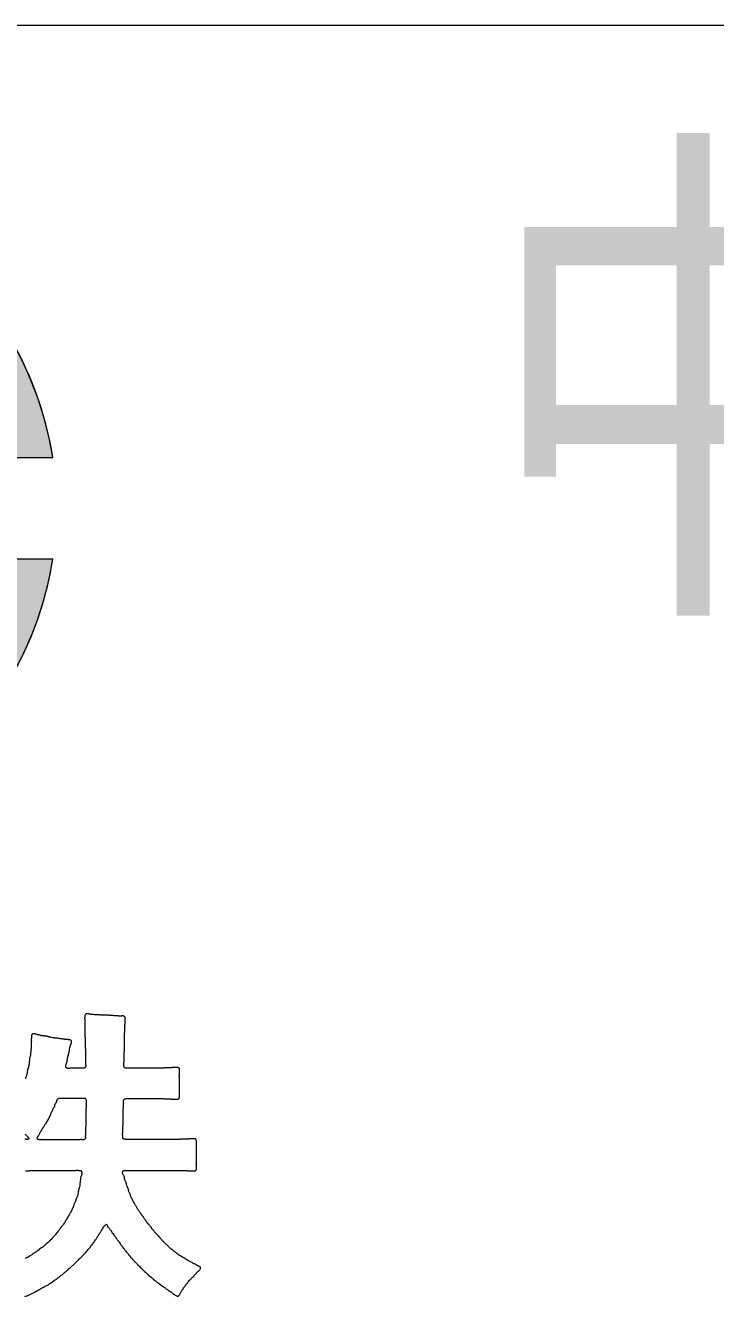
# Model space of a CAD drawing. Extents: x -2876908 to 633791, y -1383861 to 872234.
# Drawn here: x -1138665 to -1134185, y -414351 to -406096 of the extents above; entities that cross this region are included whole.
import ezdxf
from ezdxf.enums import TextEntityAlignment as Align

# ---------------------------------------------------------------- set-up
doc = ezdxf.new("R2010")
doc.units = 0
doc.header["$LTSCALE"] = 5
doc.header["$MEASUREMENT"] = 0
doc.layers.get('0').update_dxf_attribs({"linetype": 'CONTINUOUS', "lineweight": 25})
doc.layers.add('11', color=3, linetype='CONTINUOUS')
doc.layers.add('XI', color=7, linetype='CONTINUOUS')
doc.layers.add('HFZT', color=5, linetype='CONTINUOUS', lineweight=15)
doc.styles.add('TSSD_NORM', font='tssdeng.shx', dxfattribs={"width": 0.7, "bigfont": 'hztxt.shx'})
doc.styles.add('图框-黑体', font='simhei.ttf', dxfattribs={"width": 0.9})

# ---------------------------------------------------------------- blocks, each defined once
blk = doc.blocks.new('z')
for points in [[(300147.6, 23481.2), (300150.3, 23482.4), (300153, 23483.2), (300154.4, 23483.7), (300157, 23484.8), (300160.7, 23487.2), (300162.6, 23488.2), (300166.6, 23489.9), (300170.7, 23491.2), (300172.7, 23492.1), (300176.5, 23494.1), (300178.2, 23495.5), (300179.2, 23496.1), (300181.2, 23496.8), (300181.7, 23497), (300182, 23497.1), (300182.6, 23497.3), (300183.9, 23497.9), (300184.5, 23498.2), (300185.8, 23498.9), (300187, 23499.6), (300187.6, 23500), (300188.7, 23501), (300189.1, 23500.9), (300189.5, 23501.1), (300189.7, 23501.4), (300192.6, 23503.1), (300194.1, 23503.9), (300197, 23505.6), (300198.6, 23507.1), (300199.5, 23507.7), (300201.5, 23508.6), (300202.7, 23509), (300203.3, 23509.2), (300204.4, 23509.8), (300206.4, 23510.5), (300207.5, 23511), (300209.2, 23512.3), (300210.8, 23513.8), (300211.7, 23514.4), (300213.7, 23515.5), (300216.9, 23516.7), (300218.5, 23517.3), (300221.5, 23518.9), (300223.6, 23520.4), (300224.6, 23521.2), (300226.5, 23523), (300227.8, 23523.5), (300228.5, 23523.9), (300229.7, 23524.8), (300234.3, 23528.2), (300236.6, 23529.9), (300241.2, 23533.3), (300244.4, 23535.5), (300246, 23536.6), (300249.2, 23538.7), (300250.5, 23539.4), (300251.1, 23539.9), (300252.1, 23541), (300252.5, 23540.9), (300252.8, 23541.1), (300253, 23541.4), (300255.4, 23542.7), (300256.5, 23543.5), (300258.5, 23545.3), (300261.9, 23548.3), (300263.7, 23549.7), (300267.4, 23552.3), (300269.2, 23554.1), (300270, 23554.9), (300271.8, 23556.6), (300271.9, 23557), (300272, 23557.2), (300272.2, 23557.6), (300272.8, 23557.5), (300273.2, 23557.6), (300273.5, 23558.1), (300277, 23560.7), (300278.7, 23562.1), (300281.8, 23565.1), (300283.3, 23567.1), (300284.2, 23568), (300286.2, 23569.5), (300287.8, 23570.4), (300288.6, 23571), (300290.2, 23572.2), (300292.1, 23574.1), (300293, 23575.1), (300295, 23577), (300296.9, 23578.5), (300297.8, 23579.3), (300299.8, 23580.8), (300301.2, 23582.3), (300302, 23583), (300303.4, 23584.5), (300303.6, 23584.8), (300303.6, 23584.9), (300303.8, 23585.1), (300305, 23586.4), (300305.6, 23587), (300306.8, 23588.2), (300307.7, 23588.8), (300308.1, 23589.1), (300309, 23589.8), (300310.6, 23591.4), (300311.4, 23592.2), (300313, 23593.8), (300313.2, 23594), (300313.2, 23594.2), (300313.4, 23594.4), (300316, 23597), (300317.3, 23598.4), (300319.9, 23601), (300320.2, 23601.1), (300320.3, 23601.2), (300320.6, 23601.3), (300321.8, 23602.5), (300322.4, 23603.1), (300323.6, 23604.3), (300323.7, 23604.6), (300323.8, 23604.7), (300323.9, 23605), (300325.7, 23606.8), (300326.6, 23607.7), (300328.4, 23609.5), (300328.5, 23609.7), (300328.6, 23609.8), (300328.7, 23610.1), (300333, 23614.3), (300335.1, 23616.4), (300339.3, 23620.7), (300342.4, 23624.3), (300344, 23626.1), (300347.1, 23629.8), (300348, 23631.3), (300348.6, 23632), (300349.9, 23633.1), (300351.3, 23634.1), (300351.9, 23634.8), (300352.9, 23636.2), (300352.9, 23636.6), (300353, 23636.8), (300353.4, 23637), (300354, 23638.3), (300354.3, 23638.9), (300355, 23640.2), (300355.6, 23640.9), (300355.8, 23641.3), (300356.3, 23642.1), (300357.8, 23643.6), (300358.6, 23644.4), (300360.1, 23645.9), (300362, 23649), (300363.2, 23650.5), (300365.7, 23653.2), (300367.3, 23656), (300368.3, 23657.4), (300370.3, 23660), (300371.2, 23660.9), (300371.6, 23661.3), (300372.3, 23662.3), (300373.4, 23664.6), (300374, 23665.7), (300375.1, 23668), (300376.5, 23670.6), (300377.4, 23671.9), (300379.3, 23674.1), (300379.4, 23674.6), (300379.6, 23674.8), (300379.9, 23675.1), (300380.6, 23676.4), (300380.9, 23677), (300381.5, 23678.3), (300381.9, 23678.9), (300382.1, 23679.1), (300382.7, 23679.6), (300382.6, 23680), (300382.8, 23680.3), (300383.1, 23680.5), (300384.7, 23682.8), (300385.5, 23684), (300387, 23686.3), (300387.6, 23687.6), (300387.9, 23688.2), (300388.6, 23689.5), (300389.1, 23691.2), (300389.6, 23692), (300390.8, 23693.3), (300391, 23693.6), (300391.3, 23693.7), (300391.6, 23693.6), (300392.4, 23695.2), (300393, 23695.9), (300394.2, 23697.2), (300394.1, 23697.8), (300394.2, 23698.3), (300394.7, 23698.8), (300395, 23699.4), (300395.1, 23699.7), (300395.1, 23700.4), (300395.4, 23700.4), (300395.5, 23700.4), (300395.8, 23700.4), (300395.6, 23700.9), (300395.7, 23701.4), (300396.1, 23701.8), (300397.1, 23703.4), (300397.7, 23704.2), (300399.1, 23705.5), (300399.3, 23705.4), (300399.5, 23705.5), (300399.6, 23705.6), (300400.8, 23706.8), (300401.4, 23707.4), (300402.5, 23708.5), (300402.7, 23708.7), (300402.9, 23708.7), (300403.1, 23708.7), (300403, 23708.9), (300403.1, 23709.2), (300403.3, 23709.3), (300404.4, 23709.1), (300404.9, 23708.9), (300405.9, 23708.4), (300406.2, 23707.8), (300406.4, 23707.5), (300407, 23707.1), (300407.7, 23704.3), (300408.3, 23702.9), (300409.7, 23700.4), (300411.8, 23698.2), (300412.8, 23697.1), (300414.7, 23694.8), (300415.7, 23692.8), (300416.4, 23691.9), (300418, 23690.4), (300419.3, 23688.5), (300420, 23687.5), (300421.4, 23685.6), (300421.8, 23684), (300422.1, 23683.2), (300423.1, 23681.8), (300424.3, 23680.6), (300424.9, 23680.1), (300426, 23678.9), (300427.4, 23676.3), (300428.2, 23675), (300430, 23672.7), (300432, 23670.6), (300432.9, 23669.5), (300434.5, 23667.1), (300434.7, 23666.5), (300434.9, 23666.2), (300435.3, 23665.8), (300435.9, 23664.5), (300436.3, 23663.9), (300436.9, 23662.6), (300438.6, 23660.6), (300439.5, 23659.6), (300441.2, 23657.6), (300441.5, 23656.8), (300441.7, 23656.4), (300442.4, 23655.9), (300444.2, 23653.6), (300445, 23652.5), (300446.7, 23650.1), (300446.7, 23649.8), (300447, 23649.5), (300447.3, 23649.5), (300447.2, 23649), (300447.3, 23648.6), (300447.6, 23648.3), (300448.4, 23647), (300448.8, 23646.3), (300449.7, 23645), (300451, 23643.7), (300451.6, 23643.1), (300452.9, 23641.8), (300453.3, 23641.4), (300453.4, 23641.1), (300453.6, 23640.5), (300453.4, 23640.4), (300453.4, 23640.3), (300453.4, 23640.2), (300453.7, 23640.3), (300454, 23640.2), (300454.2, 23639.9), (300454.8, 23638.6), (300455.2, 23637.9), (300455.8, 23636.7), (300456.2, 23636.4), (300456.3, 23636.2), (300456.4, 23635.7), (300457.7, 23634.4), (300458.4, 23633.8), (300459.6, 23632.5), (300460.1, 23631.5), (300460.5, 23631), (300461.4, 23630.3), (300461.3, 23629.8), (300461.5, 23629.5), (300461.9, 23629.3), (300464.1, 23626.1), (300465.4, 23624.5), (300468.1, 23621.6), (300468, 23621.2), (300468.2, 23620.9), (300468.6, 23620.7), (300470.6, 23618.1), (300471.7, 23616.9), (300473.9, 23614.6), (300473.8, 23614.2), (300474, 23613.8), (300474.4, 23613.6), (300475.2, 23612.2), (300475.7, 23611.6), (300476.9, 23610.4), (300477.1, 23610.4), (300477.2, 23610.4), (300477.4, 23610.4), (300477.4, 23610), (300477.4, 23609.8), (300477.7, 23609.5), (300478.5, 23609.4), (300479, 23608.9), (300479.2, 23608.2), (300479.2, 23607.6), (300479.5, 23607.3), (300480, 23607.1), (300480, 23607.2), (300480.1, 23607.2), (300480.3, 23607.2), (300480.6, 23606.2), (300480.9, 23605.7), (300481.7, 23605), (300484.3, 23602), (300485.6, 23600.6), (300488.1, 23597.6), (300490.4, 23595.3), (300491.6, 23594.2), (300493.9, 23591.9), (300494, 23591.6), (300494.1, 23591.5), (300494.2, 23591.2), (300495.7, 23589.7), (300496.4, 23589), (300497.9, 23587.5), (300499.5, 23586.4), (300500.2, 23585.6), (300501.4, 23584), (300501.8, 23583.3), (300502, 23582.9), (300502.5, 23582.3), (300504.1, 23580.7), (300504.9, 23579.9), (300506.5, 23578.3), (300507.3, 23577.7), (300507.7, 23577.5), (300508.4, 23577), (300511.1, 23574.3), (300512.4, 23573), (300515, 23570.4), (300515.1, 23570.2), (300515.2, 23570), (300515.3, 23569.8), (300517.4, 23567.7), (300518.5, 23566.6), (300520.6, 23564.5), (300523.4, 23562.1), (300524.8, 23560.8), (300527.7, 23558.4), (300529.7, 23556.4), (300530.7, 23555.3), (300532.8, 23553.3), (300534, 23552.6), (300534.5, 23552.2), (300535.5, 23551.2), (300535.8, 23551.2), (300536, 23551.2), (300536.3, 23551.2), (300536.7, 23550.2), (300537, 23549.8), (300537.7, 23549), (300538.9, 23547.8), (300539.6, 23547.1), (300540.8, 23545.9), (300543.3, 23544), (300544.6, 23543.1), (300547.2, 23541.1), (300548.9, 23539.4), (300549.8, 23538.5), (300551.5, 23536.8), (300551.7, 23536.6), (300551.7, 23536.4), (300551.7, 23536.2), (300553, 23535.6), (300553.6, 23535.1), (300554.5, 23533.9), (300555, 23534), (300555.3, 23533.8), (300555.5, 23533.4), (300558.9, 23531.2), (300560.6, 23529.9), (300563.7, 23527.2), (300565.7, 23525.4), (300566.9, 23524.7), (300569.3, 23523.4), (300574.2, 23520.1), (300576.5, 23518.3), (300581.1, 23514.6), (300582.8, 23513.3), (300583.6, 23512.6), (300585.3, 23511.4), (300586.8, 23510.6), (300587.6, 23510.2), (300589.1, 23509.4), (300589.4, 23509.1), (300589.6, 23508.9), (300590.1, 23508.8), (300591.3, 23507.5), (300592, 23506.9), (300593.3, 23505.6), (300594.7, 23504.6), (300595.5, 23504.2), (300597.1, 23503.4), (300597.1, 23503.2), (300597.1, 23503.1), (300597.1, 23502.9), (300597.8, 23503), (300598.2, 23502.8), (300598.7, 23502.4), (300601.1, 23500.2), (300602.4, 23499.2), (300605.1, 23497.4), (300607.4, 23496.6), (300608.5, 23496), (300610.4, 23494.6), (300611.8, 23492.8), (300612.6, 23492), (300614.2, 23490.4), (300615.7, 23489.6), (300616.4, 23489.2), (300617.9, 23488.5), (300617.8, 23488.2), (300617.9, 23488), (300618.1, 23487.8), (300618.2, 23488.1), (300618.6, 23488.2), (300618.9, 23488), (300621.6, 23485.9), (300623.1, 23485), (300626.1, 23483.4), (300626.8, 23483.1), (300627.2, 23483), (300628, 23482.7), (300629.2, 23482.7), (300629.8, 23482.7), (300631, 23482.7), (300632, 23483.1), (300632.5, 23483.4), (300633.3, 23484.2), (300633.9, 23485.3), (300634.3, 23485.8), (300635, 23486.9), (300635.8, 23488.4), (300636.2, 23489.2), (300637, 23490.7), (300638.7, 23492.9), (300639.4, 23494), (300640.6, 23496.5), (300640.9, 23497.8), (300641.2, 23498.4), (300641.9, 23499.5), (300642.9, 23501.2), (300643.4, 23502), (300644.6, 23503.5), (300645.1, 23504.5), (300645.5, 23505), (300646.4, 23505.8), (300646.3, 23506.2), (300646.5, 23506.5), (300646.9, 23506.7), (300647.7, 23508.2), (300648.1, 23508.9), (300649.1, 23510.2), (300651.4, 23512.8), (300652.5, 23514.2), (300654.4, 23517), (300656.3, 23519.7), (300657.4, 23521), (300659.8, 23523.4), (300659.8, 23523.8), (300659.9, 23524.1), (300660.3, 23524.3), (300661.7, 23526.7), (300662.5, 23527.9), (300664.2, 23530.1), (300666.7, 23532.6), (300668, 23533.9), (300670.6, 23536.5), (300672.2, 23538.6), (300673.2, 23539.6), (300675.4, 23541.3), (300677.4, 23542.6), (300678.4, 23543.4), (300680, 23545.3), (300681, 23546.8), (300681.6, 23547.5), (300682.7, 23549), (300684.1, 23550.4), (300684.8, 23551.1), (300686.2, 23552.5), (300687.8, 23554.7), (300688.7, 23555.8), (300690.7, 23557.6), (300690.9, 23557.6), (300691.1, 23557.6), (300691.2, 23557.8), (300693.4, 23559.9), (300694.5, 23561), (300696.6, 23563.2), (300698, 23564.2), (300698.6, 23564.8), (300699.5, 23566.1), (300700.1, 23567.4), (300700.4, 23568), (300701.1, 23569.1), (300701.5, 23570.6), (300701.5, 23571.5), (300701.3, 23573), (300701.2, 23573.5), (300701, 23573.8), (300700.6, 23574.3), (300700.4, 23574.6), (300700.3, 23574.8), (300700.2, 23575.2), (300697.8, 23576.1), (300696.7, 23576.6), (300694.4, 23577.8), (300693.7, 23577.8), (300693.4, 23577.9), (300692.8, 23578.3), (300691.2, 23579.8), (300690.3, 23580.4), (300688.3, 23581.5), (300686.2, 23582.6), (300685.1, 23583.1), (300682.9, 23584.2), (300680.9, 23584.5), (300680, 23584.8), (300678.2, 23585.8), (300676.1, 23587.7), (300674.9, 23588.5), (300672.3, 23589.9), (300669.4, 23591.2), (300668, 23591.8), (300665.1, 23593.1), (300664.2, 23594.1), (300663.8, 23594.5), (300662.7, 23595.2), (300661.3, 23595.9), (300660.6, 23596.3), (300659.2, 23597), (300659, 23597.2), (300658.9, 23597.3), (300658.7, 23597.6), (300658.6, 23597.4), (300658.5, 23597.3), (300658.2, 23597.3), (300658.3, 23597.5), (300658.3, 23597.8), (300658.1, 23597.9), (300658, 23597.7), (300657.8, 23597.7), (300657.6, 23597.8), (300655.3, 23598.8), (300654.2, 23599.5), (300652.3, 23601.1), (300649.1, 23603), (300647.4, 23603.9), (300644.2, 23605.8), (300643.3, 23606.2), (300642.9, 23606.5), (300642.2, 23607.1), (300639.4, 23608.7), (300638, 23609.5), (300635.2, 23611.1), (300634.5, 23611.1), (300634, 23611.3), (300633.6, 23611.9), (300630.9, 23613.9), (300629.7, 23614.9), (300627.2, 23617.1), (300626.8, 23617.1), (300626.4, 23617.2), (300626.2, 23617.6), (300623.4, 23619.9), (300621.9, 23621), (300618.9, 23623.1), (300617.7, 23624.2), (300617.1, 23624.8), (300616, 23625.9), (300612.9, 23628.5), (300611.3, 23629.7), (300608, 23632), (300606.6, 23633.4), (300605.9, 23634.1), (300604.5, 23635.5), (300602.2, 23637), (300601.1, 23638), (300599.3, 23640), (300597.1, 23642.7), (300595.9, 23643.9), (300593.4, 23646.3), (300591, 23647.8), (300589.8, 23648.8), (300587.8, 23650.9), (300587.3, 23651.8), (300587, 23652.2), (300586.4, 23653), (300584.6, 23654.8), (300583.7, 23655.7), (300581.9, 23657.5), (300580.3, 23659.7), (300579.4, 23660.7), (300577.4, 23662.6), (300576.6, 23663), (300576.2, 23663.3), (300575.7, 23664), (300575.4, 23664.8), (300575.1, 23665.2), (300574.5, 23665.8), (300573.6, 23667.3), (300573, 23668.1), (300571.7, 23669.3), (300570.4, 23670.1), (300569.7, 23670.7), (300568.8, 23671.9), (300569.1, 23671.7), (300569.5, 23671.9), (300569.6, 23672.2), (300569.2, 23672.1), (300568.9, 23672.1), (300568.6, 23672.4), (300568.8, 23672.5), (300568.9, 23672.6), (300568.9, 23672.8), (300568.2, 23673), (300567.7, 23673.3), (300567.3, 23674), (300566.1, 23675.6), (300565.3, 23676.4), (300563.7, 23677.6), (300563.3, 23677.6), (300563, 23677.8), (300562.9, 23678.1), (300563.1, 23678.2), (300563.1, 23678.4), (300563, 23678.6), (300561.8, 23680.1), (300561.1, 23680.8), (300559.7, 23682.1), (300559.7, 23682.4), (300559.7, 23682.6), (300559.5, 23682.8), (300557.6, 23684.7), (300556.6, 23685.6), (300554.7, 23687.6), (300553.5, 23689.8), (300552.7, 23690.9), (300551, 23692.8), (300549.2, 23694.3), (300548.4, 23695.2), (300547.2, 23697.2), (300546.6, 23698.4), (300546.3, 23699), (300545.4, 23700), (300541.9, 23704.6), (300540.1, 23706.8), (300536.3, 23711.1), (300533.7, 23714.1), (300532.5, 23715.6), (300529.9, 23718.6), (300528.8, 23721), (300528.2, 23722.1), (300526.7, 23724.2), (300524.8, 23726.2), (300523.9, 23727.3), (300522.2, 23729.5), (300521.6, 23731.6), (300521.1, 23732.6), (300519.8, 23734.3), (300519.7, 23734.5), (300519.6, 23734.7), (300519.5, 23734.9), (300517.8, 23736.6), (300517, 23737.4), (300515.3, 23739.1), (300513.9, 23742), (300513.1, 23743.3), (300511.3, 23746), (300510.3, 23747.4), (300509.7, 23748.1), (300508.4, 23749.3), (300508.1, 23750.5), (300507.8, 23751), (300507, 23751.9), (300505.9, 23753.8), (300505.1, 23754.6), (300503.5, 23756.1), (300501.3, 23760.2), (300500.2, 23762.3), (300497.9, 23766.5), (300497.3, 23767.2), (300497, 23767.6), (300496.3, 23768.2), (300495.1, 23771), (300494.4, 23772.3), (300492.9, 23774.9), (300492.8, 23775.1), (300492.7, 23775.1), (300492.6, 23775.3), (300491.8, 23776.8), (300491.5, 23777.6), (300490.7, 23779.1), (300489.3, 23781.2), (300488.7, 23782.4), (300488.1, 23784.9), (300487.5, 23786.1), (300487.2, 23786.8), (300486.5, 23788.1), (300485.8, 23789.3), (300485.4, 23789.9), (300484.4, 23790.9), (300484.5, 23791.4), (300484.3, 23791.7), (300484, 23791.9), (300482.8, 23793.6), (300482.3, 23794.7), (300481.7, 23796.7), (300480.7, 23800.8), (300480, 23802.8), (300478.2, 23806.6), (300476.8, 23808.5), (300476.3, 23809.5), (300475.6, 23811.7), (300475.1, 23813), (300474.9, 23813.6), (300474.7, 23814.9), (300474.4, 23816.5), (300474.3, 23817.3), (300474, 23818.8), (300473.3, 23821.7), (300472.8, 23823.1), (300471.5, 23825.8), (300470.5, 23827.6), (300470, 23828.5), (300469.1, 23830.3), (300468.9, 23832.2), (300468.6, 23833.1), (300467.8, 23834.8), (300467.7, 23836.7), (300467.5, 23837.7), (300467, 23839.6), (300466.3, 23841.2), (300466, 23842.1), (300465.4, 23843.8), (300464.4, 23845.8), (300463.9, 23846.8), (300462.8, 23848.9), (300462.7, 23849.2), (300462.6, 23849.4), (300462.5, 23849.8), (300462.1, 23851.4), (300461.9, 23852.1), (300461.6, 23853.7), (300461.7, 23854.3), (300461.5, 23854.8), (300461.1, 23855.3), (300461.1, 23856.6), (300461.1, 23857.2), (300461.1, 23858.5), (300460.2, 23861), (300459.7, 23862.2), (300458.4, 23864.6), (300456.9, 23866.8), (300456.3, 23868.2), (300455.6, 23870.8), (300455.3, 23871.2), (300455.2, 23871.4), (300455.2, 23871.9), (300455.2, 23873.5), (300455.4, 23874.3), (300455.8, 23875.8), (300456.4, 23877.1), (300457, 23877.8), (300458.2, 23878.6), (300459, 23878.9), (300459.4, 23879.1), (300460.1, 23879.6), (300464.3, 23879.6), (300466.5, 23879.6), (300470.7, 23879.6), (300471.4, 23879), (300472.1, 23879), (300472.9, 23879.4), (300482.5, 23879.6), (300487.3, 23879.6), (300496.9, 23879.6), (300496.9, 23879.5), (300496.9, 23879.4), (300496.9, 23879.3), (300498.3, 23879.3), (300499, 23879.3), (300500.4, 23879.3), (300500.4, 23879.4), (300500.4, 23879.5), (300500.4, 23879.6), (300552.3, 23879.6), (300578.2, 23879.6), (300630.1, 23879.6), (300630.1, 23879.5), (300630.1, 23879.4), (300630.1, 23879.3), (300635.5, 23879.3), (300638.1, 23879.3), (300643.5, 23879.3), (300643.5, 23879.2), (300643.5, 23879.1), (300643.5, 23879), (300649.5, 23879), (300652.5, 23879), (300658.6, 23879), (300660.7, 23878.6), (300661.8, 23878.4), (300664, 23878), (300665.1, 23878.2), (300665.8, 23878.2), (300666.9, 23877.7), (300673.7, 23877.7), (300677.1, 23877.7), (300683.8, 23877.7), (300685.4, 23878.3), (300686.1, 23878.7), (300687.2, 23879.9), (300687.5, 23880.6), (300687.7, 23880.9), (300688, 23881.5), (300687.8, 23882), (300687.9, 23882.5), (300688.3, 23882.8), (300688.3, 23888.1), (300688.3, 23890.7), (300688.3, 23895.9), (300688.2, 23895.9), (300688.1, 23896.1), (300688.2, 23896.2), (300688.4, 23898.3), (300688.4, 23899.3), (300688.3, 23901.4), (300688, 23901.5), (300687.9, 23902), (300688.2, 23902.3), (300688.3, 23930.6), (300688.3, 23944.8), (300688.3, 23973.1), (300687.8, 23974.8), (300687.4, 23975.6), (300686.6, 23977.2), (300686.1, 23978.3), (300685.6, 23978.8), (300684.5, 23979.1), (300684.2, 23979.3), (300684.1, 23979.3), (300683.8, 23979.5), (300682.4, 23979.5), (300681.7, 23979.5), (300680.3, 23979.5), (300679.6, 23979.2), (300679.2, 23979.1), (300678.4, 23978.8), (300676.7, 23978.8), (300675.9, 23978.8), (300674.2, 23978.8), (300674.2, 23979), (300674.2, 23979), (300674.2, 23979.1), (300672.8, 23979.1), (300672.1, 23979.1), (300670.7, 23979.1), (300670.7, 23979), (300670.7, 23979), (300670.7, 23978.8), (300668.5, 23978.8), (300667.5, 23978.8), (300665.3, 23978.8), (300664.3, 23978.6), (300663.7, 23978.4), (300662.7, 23978.2), (300661.1, 23978.2), (300660.2, 23978.2), (300658.6, 23978.2), (300658.6, 23978.1), (300658.6, 23978), (300658.6, 23977.9), (300650.1, 23977.9), (300645.9, 23977.9), (300637.4, 23977.9), (300637.4, 23977.7), (300637.4, 23977.7), (300637.4, 23977.5), (300628.7, 23977.5), (300624.4, 23977.5), (300615.7, 23977.5), (300615.7, 23977.4), (300615.7, 23977.4), (300615.7, 23977.2), (300614, 23977.2), (300613.2, 23977.2), (300611.5, 23977.2), (300611.5, 23977.4), (300611.5, 23977.4), (300611.5, 23977.5), (300564.1, 23977.5), (300540.5, 23977.5), (300493.1, 23977.5), (300493.1, 23977.4), (300493.1, 23977.4), (300493.1, 23977.2), (300491.4, 23977.2), (300490.6, 23977.2), (300488.9, 23977.2), (300488.9, 23977.4), (300488.9, 23977.4), (300488.9, 23977.5), (300478.7, 23977.5), (300473.6, 23977.5), (300463.3, 23977.5), (300463.3, 23977.7), (300463.3, 23977.7), (300463.3, 23977.9), (300462.2, 23977.9), (300461.7, 23977.9), (300460.6, 23977.9), (300459, 23978.2), (300458.2, 23978.6), (300456.9, 23979.6), (300456.7, 23980.2), (300456.5, 23980.4), (300456, 23980.7), (300456, 23982.5), (300456, 23983.4), (300456, 23985.2), (300456.5, 23986.2), (300456.6, 23987), (300456.1, 23988.1), (300456.1, 23989.1), (300456, 23989.7), (300455.6, 23990.7), (300455.6, 23991.9), (300455.6, 23992.6), (300455.6, 23993.9), (300455.3, 23994), (300455.2, 23994.5), (300455.5, 23994.8), (300455.7, 23996.3), (300455.8, 23997.1), (300455.6, 23998.7), (300455.9, 23999.7), (300456, 24000.2), (300456.3, 24001.2), (300456.3, 24007.8), (300456.3, 24011), (300456.3, 24017.6), (300456.4, 24017.6), (300456.5, 24017.6), (300456.6, 24017.6), (300456.6, 24019.1), (300456.6, 24019.9), (300456.6, 24021.4), (300456.7, 24021.4), (300456.8, 24021.4), (300456.9, 24021.4), (300456.9, 24030.6), (300456.9, 24035.2), (300456.9, 24044.4), (300457, 24044.4), (300457.1, 24044.4), (300457.2, 24044.4), (300457.2, 24055.8), (300457.2, 24061.5), (300457.2, 24072.9), (300457.7, 24074), (300457.8, 24074.6), (300457.7, 24075.8), (300458, 24077.3), (300458.1, 24078.1), (300458.4, 24079.6), (300458.4, 24080), (300458.5, 24080.2), (300458.5, 24080.6), (300458.5, 24085.7), (300458.5, 24088.3), (300458.5, 24093.4), (300458.7, 24093.4), (300458.7, 24093.6), (300458.7, 24093.7), (300458.4, 24095.1), (300458.4, 24095.8), (300458.5, 24097.2), (300458, 24097.8), (300458, 24098.5), (300458.4, 24099.2), (300458.7, 24100.8), (300459.2, 24101.7), (300460.3, 24103), (300461.1, 24103.7), (300461.6, 24104.1), (300462.4, 24104.9), (300462.8, 24104.9), (300463.1, 24105), (300463.3, 24105.4), (300464, 24105.6), (300464.3, 24105.8), (300464.9, 24106.2), (300475, 24106.2), (300480.1, 24106.2), (300490.2, 24106.2), (300490.2, 24106.1), (300490.2, 24106), (300490.2, 24105.9), (300494.7, 24105.9), (300496.9, 24105.9), (300501.4, 24105.9), (300501.4, 24106), (300501.4, 24106.1), (300501.4, 24106.2), (300531, 24106.2), (300545.8, 24106.2), (300575.3, 24106.2), (300575.3, 24106.1), (300575.3, 24106), (300575.3, 24105.9), (300579.4, 24105.9), (300581.5, 24105.9), (300585.6, 24105.9), (300585.6, 24105.8), (300585.6, 24105.7), (300585.6, 24105.6), (300589.4, 24105.6), (300591.3, 24105.6), (300595.2, 24105.6), (300595.2, 24105.4), (300595.2, 24105.4), (300595.2, 24105.3), (300599.2, 24105.3), (300601.1, 24105.3), (300605.1, 24105.3), (300605.1, 24105.1), (300605.1, 24105.1), (300605.1, 24104.9), (300606.4, 24104.9), (300607, 24104.9), (300608.3, 24104.9), (300608.3, 24104.8), (300608.3, 24104.7), (300608.3, 24104.6), (300610, 24104.6), (300610.8, 24104.6), (300612.5, 24104.6), (300612.5, 24104.5), (300612.5, 24104.4), (300612.5, 24104.3), (300617.8, 24104.3), (300620.5, 24104.3), (300625.9, 24104.3), (300625.9, 24104.2), (300625.9, 24104.1), (300625.9, 24104), (300627.7, 24104), (300628.6, 24104), (300630.4, 24104), (300631.6, 24104.5), (300632.2, 24104.9), (300633.1, 24105.9), (300633.5, 24106.4), (300633.8, 24106.7), (300634.2, 24107.2), (300634.3, 24108.7), (300634.4, 24109.5), (300634.9, 24111), (300634.9, 24114), (300634.9, 24115.4), (300634.9, 24118.4), (300634.7, 24118.4), (300634.7, 24118.4), (300634.6, 24118.4), (300634.6, 24124.4), (300634.6, 24127.4), (300634.6, 24133.4), (300634.7, 24133.4), (300634.7, 24133.4), (300634.9, 24133.4), (300634.9, 24138.4), (300634.9, 24140.9), (300634.9, 24145.9), (300634.7, 24145.9), (300634.7, 24145.9), (300634.6, 24145.9), (300634.6, 24150.1), (300634.6, 24152.2), (300634.6, 24156.5), (300634.7, 24156.5), (300634.7, 24156.5), (300634.9, 24156.5), (300634.9, 24157.7), (300634.9, 24158.4), (300634.9, 24159.7), (300634.7, 24159.7), (300634.7, 24159.7), (300634.6, 24159.7), (300634.6, 24163.2), (300634.6, 24165), (300634.6, 24168.6), (300635.1, 24169.5), (300635.1, 24170.2), (300634.7, 24171.2), (300634.4, 24174.6), (300634.4, 24176.4), (300634.6, 24179.8), (300634.7, 24179.8), (300634.7, 24179.8), (300634.9, 24179.8), (300634.9, 24187.9), (300634.9, 24191.9), (300634.9, 24200), (300634.2, 24201.2), (300633.8, 24201.7), (300633, 24202.7), (300632.1, 24203.2), (300631.6, 24203.4), (300630.7, 24203.8), (300629.6, 24204.1), (300629, 24204.1), (300627.8, 24204), (300621.2, 24203.9), (300617.8, 24203.8), (300611.2, 24203.8), (300611.2, 24203.7), (300611.2, 24203.6), (300611.2, 24203.5), (300609.7, 24203.5), (300608.9, 24203.5), (300607.3, 24203.5), (300607.3, 24203.4), (300607.3, 24203.3), (300607.3, 24203.2), (300604.1, 24203.2), (300602.5, 24203.2), (300599.3, 24203.2), (300599.3, 24203.1), (300599.3, 24203), (300599.3, 24202.9), (300594.9, 24202.9), (300592.6, 24202.9), (300588.1, 24202.9), (300588.1, 24202.7), (300588.1, 24202.7), (300588.1, 24202.6), (300582.1, 24202.6), (300579.1, 24202.6), (300573.1, 24202.6), (300573.1, 24202.4), (300573.1, 24202.4), (300573.1, 24202.2), (300571.1, 24202.2), (300570, 24202.2), (300568, 24202.2), (300568, 24202.4), (300568, 24202.4), (300568, 24202.6), (300563.2, 24202.6), (300560.9, 24202.6), (300556.1, 24202.6), (300556.1, 24202.4), (300556.1, 24202.4), (300556.1, 24202.2), (300554.3, 24202.2), (300553.4, 24202.2), (300551.7, 24202.2), (300551.7, 24202.1), (300551.7, 24202), (300551.7, 24201.9), (300532.7, 24201.9), (300523.2, 24201.9), (300504.3, 24201.9), (300504.3, 24202), (300504.3, 24202.1), (300504.3, 24202.2), (300499.5, 24202.2), (300497.2, 24202.2), (300492.4, 24202.2), (300492.4, 24202.1), (300492.4, 24202), (300492.4, 24201.9), (300481.7, 24201.9), (300476.3, 24201.9), (300465.6, 24201.9), (300463.9, 24202.6), (300463.1, 24203.1), (300461.7, 24204.3), (300460.6, 24205.3), (300460.1, 24206), (300459.5, 24207.4), (300459.3, 24207.6), (300459.3, 24207.7), (300459.2, 24208), (300459.2, 24209.7), (300459.2, 24210.5), (300459.2, 24212.2), (300459.3, 24212.2), (300459.3, 24212.2), (300459.5, 24212.2), (300459.5, 24213.7), (300459.5, 24214.5), (300459.5, 24216), (300459.6, 24216), (300459.7, 24216), (300459.8, 24216), (300459.8, 24218), (300459.8, 24219.1), (300459.8, 24221.1), (300459.9, 24221.1), (300460, 24221.1), (300460.1, 24221.1), (300460.1, 24225.9), (300460.1, 24228.2), (300460.1, 24233), (300460.2, 24233), (300460.3, 24233), (300460.4, 24233), (300460.4, 24234.8), (300460.4, 24235.6), (300460.4, 24237.4), (300460.6, 24237.4), (300460.6, 24237.4), (300460.8, 24237.4), (300460.8, 24244.4), (300460.8, 24247.8), (300460.8, 24254.7), (300460.9, 24254.7), (300460.9, 24254.7), (300461.1, 24254.7), (300461.1, 24262), (300461.1, 24265.7), (300461.1, 24273), (300461.2, 24273), (300461.3, 24273), (300461.4, 24273), (300461.4, 24280), (300461.4, 24283.5), (300461.4, 24290.6), (300461.5, 24290.6), (300461.6, 24290.6), (300461.7, 24290.6), (300461.7, 24295.9), (300461.7, 24298.6), (300461.7, 24304), (300461.9, 24304), (300461.9, 24304.2), (300461.9, 24304.3), (300461.7, 24304.5), (300461.8, 24304.9), (300462, 24305), (300462, 24309.1), (300462, 24311.1), (300462, 24315.2), (300462.2, 24315.2), (300462.2, 24315.2), (300462.4, 24315.2), (300462.4, 24318.5), (300462.4, 24320.2), (300462.4, 24323.5), (300462.5, 24323.5), (300462.5, 24323.5), (300462.7, 24323.5), (300462.7, 24326), (300462.7, 24327.2), (300462.7, 24329.6), (300462.8, 24329.6), (300462.9, 24329.6), (300463, 24329.6), (300463, 24333.7), (300463, 24335.8), (300463, 24339.9), (300463.1, 24339.9), (300463.2, 24339.9), (300463.3, 24339.9), (300463.3, 24345.4), (300463.3, 24348.1), (300463.3, 24353.6), (300463.4, 24354), (300463.4, 24354.2), (300463.5, 24354.6), (300463.7, 24356.1), (300463.9, 24356.9), (300464.1, 24358.4), (300464.2, 24359.6), (300464.2, 24360.2), (300464, 24361.3), (300463.3, 24362.8), (300462.8, 24363.5), (300461.7, 24364.7), (300460.9, 24365.3), (300460.5, 24365.7), (300459.8, 24366.4), (300459.1, 24366.4), (300458.7, 24366.6), (300458.2, 24367.1), (300456.1, 24367.1), (300455.1, 24367.1), (300453.1, 24367.1), (300453.1, 24366.9), (300453.1, 24366.9), (300453.1, 24366.7), (300449, 24366.7), (300446.9, 24366.7), (300442.8, 24366.7), (300442.8, 24366.9), (300442.8, 24366.9), (300442.8, 24367.1), (300440.4, 24367.1), (300439.2, 24367.1), (300436.8, 24367.1), (300435.9, 24367.1), (300435.4, 24367.2), (300434.5, 24367.2), (300430.9, 24367.5), (300429.1, 24367.6), (300425.5, 24367.9), (300424.7, 24367.9), (300424.2, 24368), (300423.3, 24368), (300422.8, 24368), (300422.5, 24368), (300422, 24368), (300422, 24368.2), (300422, 24368.2), (300422, 24368.3), (300420.4, 24368.3), (300419.5, 24368.3), (300417.9, 24368.3), (300417.9, 24368.5), (300417.9, 24368.5), (300417.9, 24368.7), (300415.7, 24368.7), (300414.6, 24368.7), (300412.4, 24368.7), (300412.4, 24368.8), (300412.4, 24368.9), (300412.4, 24369), (300409.9, 24369), (300408.6, 24369), (300406, 24369), (300406, 24369.1), (300406, 24369.2), (300406, 24369.3), (300401.9, 24369.3), (300399.9, 24369.3), (300395.8, 24369.3), (300395.8, 24369.4), (300395.8, 24369.5), (300395.8, 24369.6), (300394, 24369.6), (300393.1, 24369.6), (300391.3, 24369.6), (300391.3, 24369.8), (300391.3, 24369.8), (300391.3, 24369.9), (300389.3, 24369.9), (300388.3, 24369.9), (300386.3, 24369.9), (300385.3, 24370), (300384.7, 24370), (300383.6, 24370.1), (300379.3, 24370.4), (300377.1, 24370.5), (300372.7, 24370.8), (300371.6, 24370.8), (300371.1, 24370.8), (300370, 24370.9), (300368.4, 24370.9), (300367.6, 24370.9), (300366, 24370.9), (300366, 24371), (300366, 24371.1), (300366, 24371.2), (300364.4, 24371.2), (300363.5, 24371.2), (300361.9, 24371.2), (300361.9, 24371.4), (300361.9, 24371.4), (300361.9, 24371.6), (300360.3, 24371.6), (300359.5, 24371.6), (300358, 24371.6), (300357.1, 24371.8), (300356.7, 24371.9), (300355.8, 24372.2), (300353.7, 24372.1), (300352.7, 24372.2), (300350.7, 24372.7), (300349.9, 24372.7), (300349.4, 24372.8), (300348.7, 24373.2), (300345.5, 24373.2), (300343.9, 24373.2), (300340.7, 24373.2), (300339.5, 24372.6), (300338.9, 24372.2), (300338, 24371.2), (300337.1, 24369.2), (300336.7, 24368.2), (300335.9, 24366.1), (300335.9, 24364.8), (300335.9, 24364.2), (300335.9, 24362.9), (300335.8, 24362.9), (300335.7, 24362.9), (300335.6, 24362.9), (300335.6, 24360.7), (300335.6, 24359.6), (300335.6, 24357.5), (300335.7, 24357.5), (300335.8, 24357.5), (300335.9, 24357.5), (300335.9, 24352.3), (300335.9, 24349.8), (300335.9, 24344.7), (300336.1, 24344.7), (300336.1, 24344.7), (300336.2, 24344.7), (300336.2, 24340.4), (300336.2, 24338.3), (300336.2, 24334.1), (300336.4, 24334.1), (300336.4, 24334.1), (300336.6, 24334.1), (300336.6, 24330.6), (300336.6, 24328.9), (300336.6, 24325.5), (300336.7, 24325.5), (300336.8, 24325.5), (300336.9, 24325.5), (300336.9, 24315.1), (300336.9, 24309.9), (300336.9, 24299.5), (300337, 24299.5), (300337.1, 24299.5), (300337.2, 24299.5), (300337.2, 24295.8), (300337.2, 24294), (300337.2, 24290.3), (300337.3, 24290.3), (300337.4, 24290.3), (300337.5, 24290.3), (300337.5, 24284.6), (300337.5, 24281.8), (300337.5, 24276.2), (300337.7, 24276.2), (300337.7, 24276.2), (300337.8, 24276.2), (300337.8, 24271.3), (300337.8, 24268.9), (300337.8, 24264), (300338, 24264), (300338, 24264), (300338.2, 24264), (300338.2, 24258.9), (300338.2, 24256.3), (300338.2, 24251.2), (300338.3, 24251.2), (300338.4, 24251.2), (300338.5, 24251.2), (300338.5, 24245.1), (300338.5, 24242), (300338.5, 24235.8), (300338.2, 24235.7), (300338.2, 24235.4), (300338.3, 24235.2), (300338.6, 24233.2), (300338.6, 24232.1), (300338.5, 24230.1), (300338.6, 24230.1), (300338.7, 24230.1), (300338.8, 24230.1), (300338.8, 24223.9), (300338.8, 24220.9), (300338.8, 24214.7), (300339.4, 24212.3), (300339.6, 24211.1), (300339.8, 24208.6), (300339.4, 24207.2), (300339.1, 24206.6), (300338.5, 24205.3), (300337.6, 24204.3), (300337.1, 24203.9), (300336.1, 24203.2), (300335.8, 24203.1), (300335.6, 24203.1), (300335.3, 24203), (300334, 24202.8), (300333.4, 24202.6), (300332.1, 24202.4), (300331.3, 24202.4), (300330.8, 24202.3), (300330.2, 24201.9), (300326.1, 24201.9), (300324, 24201.9), (300319.9, 24201.9), (300319.9, 24202), (300319.9, 24202.1), (300319.9, 24202.2), (300312.6, 24202.2), (300309, 24202.2), (300301.7, 24202.2), (300301, 24201.7), (300300.2, 24201.6), (300299.4, 24202.1), (300298.7, 24202.1), (300298.3, 24202.1), (300297.5, 24202.2), (300294.7, 24202.2), (300293.3, 24202.2), (300290.5, 24202.2), (300289.6, 24202), (300289.1, 24201.8), (300288.2, 24201.6), (300285.5, 24201.6), (300284.2, 24201.6), (300281.5, 24201.6), (300280.5, 24202), (300279.9, 24202.2), (300279, 24202.7), (300278.1, 24203.3), (300277.7, 24203.7), (300277, 24204.5), (300276.8, 24205.7), (300276.6, 24206.3), (300276.1, 24207.4), (300276.1, 24208.8), (300276.1, 24209.5), (300276.1, 24210.9), (300276.5, 24211.2), (300276.6, 24211.6), (300276.6, 24212.2), (300277.3, 24214.5), (300277.7, 24215.6), (300278.5, 24217.9), (300279.3, 24219.7), (300279.6, 24220.7), (300280.2, 24222.6), (300280.4, 24224.7), (300280.6, 24225.8), (300281, 24227.8), (300281.4, 24230.7), (300281.6, 24232.1), (300282, 24234.9), (300282.3, 24236), (300282.5, 24236.6), (300282.6, 24237.8), (300283.1, 24239.3), (300283.4, 24240.1), (300283.9, 24241.6), (300284, 24241.8), (300284, 24241.9), (300284.1, 24242.1), (300284.1, 24241.8), (300284.1, 24241.7), (300284.1, 24241.4), (300284.1, 24241.8), (300284.2, 24241.9), (300284.2, 24242.2), (300284.5, 24243.5), (300284.6, 24244.2), (300284.9, 24245.4), (300285.2, 24246.7), (300285.4, 24247.4), (300285.8, 24248.6), (300286.3, 24250.7), (300286.6, 24251.7), (300287.1, 24253.8), (300287.9, 24259.2), (300288.3, 24261.9), (300289.4, 24267.2), (300291.3, 24273.7), (300292.3, 24276.9), (300294.3, 24283.4), (300294.4, 24284.3), (300294.4, 24284.8), (300294.5, 24285.8), (300294.3, 24287.1), (300294.1, 24287.8), (300293.5, 24289), (300292.7, 24289.7), (300292.2, 24290.1), (300291.4, 24290.9), (300289.9, 24291.3), (300289.2, 24291.5), (300287.6, 24291.7), (300285.3, 24291.9), (300284.1, 24292.1), (300281.8, 24292.3), (300281.3, 24292.4), (300281, 24292.4), (300280.4, 24292.5), (300279.2, 24292.5), (300278.6, 24292.5), (300277.4, 24292.5), (300273.8, 24293.1), (300272, 24293.4), (300268.4, 24294.1), (300266.5, 24294.1), (300265.5, 24294.2), (300263.6, 24294.6), (300262.7, 24294.8), (300262.1, 24294.9), (300261.2, 24294.7), (300260.7, 24294.8), (300260.5, 24294.8), (300260.1, 24294.9), (300258.3, 24295.1), (300257.4, 24295.3), (300255.6, 24295.5), (300253.1, 24295.8), (300251.9, 24296), (300249.5, 24296.5), (300247.7, 24296.7), (300246.8, 24296.9), (300245, 24297.1), (300244.6, 24297.2), (300244.4, 24297.2), (300243.9, 24297.3), (300243.1, 24297.3), (300242.7, 24297.3), (300241.8, 24297.3), (300241.2, 24297.8), (300240.6, 24297.9), (300239.9, 24297.5), (300236, 24298), (300234.1, 24298.3), (300230.3, 24299.2), (300229.5, 24299.5), (300229.2, 24299.6), (300228.4, 24299.9), (300227, 24299.8), (300226.2, 24299.9), (300224.9, 24300.3), (300224.1, 24300.6), (300223.7, 24300.7), (300222.9, 24301), (300221.4, 24301.4), (300220.6, 24301.6), (300219.1, 24301.9), (300218.2, 24302.1), (300217.7, 24302.2), (300216.9, 24302.7), (300214.4, 24302.9), (300213.2, 24303), (300210.8, 24303.5), (300209.6, 24303.5), (300209, 24303.6), (300207.9, 24304), (300206.6, 24304), (300206, 24304), (300204.7, 24304), (300203.8, 24304.3), (300203.4, 24304.4), (300202.5, 24304.7), (300200.8, 24304.6), (300199.9, 24304.7), (300198.3, 24305), (300197.8, 24305.4), (300197.4, 24305.6), (300196.7, 24305.5), (300195.2, 24305.8), (300194.4, 24306), (300192.9, 24306.4), (300191.5, 24306.6), (300190.8, 24306.9), (300189.7, 24307.5), (300188.1, 24307.5), (300187.3, 24307.6), (300185.8, 24308), (300184.3, 24308.4), (300183.6, 24308.7), (300182.3, 24309.5), (300181.1, 24309.4), (300180.4, 24309.5), (300179.4, 24310.1), (300176.7, 24310.1), (300175.4, 24310.1), (300172.7, 24310.1), (300171.2, 24309.4), (300170.5, 24309), (300169.2, 24308), (300169.2, 24307.6), (300168.9, 24307.3), (300168.5, 24307.2), (300168.8, 24306.9), (300168.6, 24306.4), (300168.2, 24306.3), (300168.2, 24303.6), (300168.2, 24302.2), (300168.2, 24299.5), (300168.1, 24299.5), (300168, 24299.5), (300167.9, 24299.5), (300167.9, 24297.9), (300167.9, 24297), (300167.9, 24295.4), (300167.8, 24295.4), (300167.7, 24295.4), (300167.6, 24295.4), (300167.6, 24292.8), (300167.6, 24291.5), (300167.6, 24289), (300168.1, 24288.4), (300168.1, 24287.7), (300167.7, 24287.1), (300167.5, 24284), (300167.4, 24282.4), (300167.6, 24279.4), (300167.4, 24279.4), (300167.4, 24279.4), (300167.3, 24279.4), (300167.3, 24277.1), (300167.3, 24275.9), (300167.3, 24273.6), (300167.1, 24273.6), (300167.1, 24273.6), (300166.9, 24273.6), (300166.9, 24271.4), (300166.9, 24270.3), (300166.9, 24268.2), (300166.8, 24268.2), (300166.7, 24268.2), (300166.6, 24268.2), (300166.6, 24265.6), (300166.6, 24264.3), (300166.6, 24261.8), (300166.5, 24261.8), (300166.4, 24261.8), (300166.3, 24261.8), (300166.3, 24260.1), (300166.3, 24259.3), (300166.3, 24257.6), (300166.2, 24257.6), (300166.1, 24257.6), (300166, 24257.6), (300166, 24256.3), (300166, 24255.7), (300166, 24254.4), (300165.7, 24253.5), (300165.6, 24253.1), (300165.3, 24252.2), (300165.3, 24250.2), (300165.2, 24249.3), (300164.8, 24247.4), (300164.6, 24245.3), (300164.6, 24244.3), (300164.7, 24242.2), (300164, 24239.9), (300163.5, 24238.7), (300162.6, 24236.5), (300162.5, 24235.5), (300162.3, 24235), (300161.8, 24234.2), (300162.1, 24233.4), (300162, 24232.8), (300161.5, 24232), (300161.5, 24228.9), (300161.5, 24227.4), (300161.5, 24224.3), (300161.4, 24224.3), (300161.3, 24224.3), (300161.2, 24224.3), (300161.2, 24222.3), (300161.2, 24221.2), (300161.2, 24219.2), (300161, 24219.2), (300161, 24219.2), (300160.8, 24219.2), (300160.8, 24217.5), (300160.8, 24216.7), (300160.8, 24215), (300160.2, 24211.8), (300159.8, 24210.2), (300159.1, 24207), (300158.2, 24203.7), (300157.6, 24202.1), (300156, 24199), (300155.9, 24197.3), (300155.7, 24196.5), (300155.2, 24194.9), (300155, 24193.3), (300154.9, 24192.5), (300154.4, 24191), (300154.6, 24189.2), (300154.5, 24188.3), (300154, 24186.5), (300153.7, 24184.6), (300153.5, 24183.6), (300153, 24181.7), (300152.3, 24179.7), (300151.9, 24178.7), (300151.2, 24176.6), (300151.3, 24175.8), (300151.2, 24175.4), (300150.8, 24174.7), (300150.3, 24173.2), (300150, 24172.4), (300149.5, 24170.9), (300149.1, 24169.3), (300148.9, 24168.6)], [(300147.4, 23993.6), (300149.2, 23992.3), (300151.4, 23990.6), (300152.5, 23989.6), (300154.4, 23987.6), (300154.7, 23986.8), (300155, 23986.4), (300155.6, 23985.9), (300155.7, 23985.6), (300155.8, 23985.5), (300155.9, 23985.2), (300157, 23984.1), (300157.6, 23983.5), (300158.8, 23982.3), (300158.9, 23982.1), (300159, 23982), (300158.9, 23981.7), (300159.2, 23981.7), (300159.3, 23981.7), (300159.6, 23981.7), (300159.3, 23981.2), (300159.3, 23980.9), (300159.4, 23980.4), (300159.4, 23979.5), (300159, 23979), (300158.3, 23978.5), (300157.4, 23978.2), (300156.9, 23978), (300156, 23977.5), (300154.6, 23977.5), (300153.9, 23977.5), (300152.5, 23977.5), (300152.5, 23977.7), (300152.5, 23977.7), (300152.5, 23977.9), (300150.4, 23977.9), (300149.3, 23977.9), (300147.1, 23977.9)], [(300148.7, 23878.3), (300151.5, 23878.3), (300152.9, 23878.3), (300155.7, 23878.3), (300155.7, 23878.4), (300155.7, 23878.5), (300155.7, 23878.6), (300158, 23878.6), (300159.2, 23878.6), (300161.5, 23878.6), (300161.5, 23878.8), (300161.5, 23878.8), (300161.5, 23879), (300163.4, 23879), (300164.4, 23879), (300166.3, 23879), (300166.3, 23879.1), (300166.3, 23879.2), (300166.3, 23879.3), (300168.6, 23879.3), (300169.7, 23879.3), (300172.1, 23879.3), (300172.1, 23879.4), (300172.1, 23879.5), (300172.1, 23879.6), (300223.3, 23879.6), (300248.9, 23879.6), (300300.1, 23879.6), (300300.1, 23879.5), (300300.1, 23879.4), (300300.1, 23879.3), (300302.3, 23879.3), (300303.3, 23879.3), (300305.5, 23879.3), (300305.5, 23879.4), (300305.5, 23879.5), (300305.5, 23879.6), (300306.8, 23879.6), (300307.4, 23879.6), (300308.7, 23879.6), (300308.7, 23879.7), (300308.7, 23879.8), (300308.7, 23879.9), (300311.8, 23879.9), (300313.3, 23879.9), (300316.4, 23879.9), (300316.4, 23879.8), (300316.4, 23879.7), (300316.4, 23879.6), (300319.2, 23879.6), (300320.6, 23879.6), (300323.4, 23879.6), (300324.5, 23878.8), (300324.9, 23878.2), (300325.5, 23877), (300325.7, 23876.3), (300325.9, 23876), (300326.3, 23875.4), (300326.3, 23874.5), (300326.4, 23874), (300326.8, 23873.2), (300326.8, 23872.3), (300326.9, 23871.8), (300327.3, 23871), (300327.3, 23869.7), (300327.3, 23869), (300327.3, 23867.8), (300326.4, 23864.5), (300325.8, 23862.8), (300324.2, 23859.8), (300323.2, 23853.9), (300322.7, 23850.9), (300321.7, 23845), (300321.4, 23842.2), (300321.3, 23840.8), (300321, 23838), (300321, 23837.3), (300320.9, 23836.9), (300320.9, 23836.2), (300320.9, 23835.7), (300320.9, 23835.5), (300320.9, 23835), (300320.8, 23834.5), (300320.8, 23834.3), (300320.7, 23833.8), (300320.5, 23832), (300320.3, 23831.1), (300320.1, 23829.3), (300319.6, 23827.6), (300319.3, 23826.7), (300318.8, 23824.9), (300318.3, 23823.3), (300318, 23822.6), (300317.5, 23821), (300317.2, 23820.4), (300317, 23820.1), (300316.9, 23819.4), (300316.6, 23818.1), (300316.5, 23817.5), (300316.2, 23816.2), (300316, 23814.8), (300315.9, 23814.1), (300315.6, 23812.7), (300315.3, 23810.9), (300315.2, 23810), (300315, 23808.2), (300314.4, 23804.1), (300314, 23802.1), (300312.9, 23798.1), (300312.7, 23797.1), (300312.5, 23796.6), (300312.1, 23795.7), (300310.2, 23792.1), (300309.4, 23790.2), (300308.1, 23786.3), (300308, 23786.1), (300308, 23786), (300307.9, 23785.8), (300307.5, 23784.3), (300307.3, 23783.5), (300307, 23782), (300305.3, 23777.8), (300304.3, 23775.7), (300302.2, 23771.7), (300301.5, 23769.8), (300301.2, 23768.9), (300300.6, 23766.9), (300300.5, 23766.7), (300300.5, 23766.6), (300300.4, 23766.5), (300300.4, 23766.6), (300300.4, 23766.7), (300300.4, 23766.9), (300300.3, 23766.7), (300300.3, 23766.6), (300300.2, 23766.3), (300299.9, 23764.8), (300299.7, 23764), (300299.3, 23762.5), (300299, 23761.3), (300298.7, 23760.8), (300298, 23759.9), (300296.5, 23756.8), (300295.7, 23755.3), (300294.2, 23752.2), (300293.8, 23750.8), (300293.5, 23750.1), (300292.7, 23748.9), (300292, 23747.6), (300291.6, 23746.9), (300290.6, 23745.8), (300290.5, 23745.4), (300290.3, 23745.2), (300290, 23744.9), (300288.8, 23742.5), (300288.3, 23741.4), (300287.1, 23739.1), (300284.7, 23735.8), (300283.5, 23734), (300281.5, 23730.4), (300281.3, 23729.3), (300281.1, 23728.8), (300280.4, 23727.9), (300279.8, 23726.6), (300279.4, 23726), (300278.5, 23725), (300278, 23724), (300277.6, 23723.5), (300276.7, 23722.8), (300276.8, 23722.3), (300276.6, 23722), (300276.2, 23721.8), (300275.2, 23720.2), (300274.7, 23719.4), (300274, 23717.6), (300273, 23715.6), (300272.3, 23714.5), (300270.8, 23712.8), (300268.7, 23709.6), (300267.6, 23708), (300265.2, 23705), (300263.3, 23702.6), (300262.4, 23701.4), (300260.4, 23699.1), (300260.5, 23698.7), (300260.3, 23698.3), (300259.9, 23698.1), (300258.1, 23695.7), (300257.1, 23694.5), (300255, 23692.4), (300254.2, 23690.6), (300253.7, 23689.7), (300252.5, 23688.2), (300249, 23683.9), (300247.2, 23681.8), (300243.7, 23677.5), (300242.3, 23675.3), (300241.5, 23674.2), (300239.7, 23672.2), (300238.1, 23670.5), (300237.3, 23669.7), (300235.6, 23668), (300234.5, 23666.4), (300233.9, 23665.6), (300232.5, 23664.2), (300232.6, 23663.8), (300232.4, 23663.4), (300232.1, 23663.2), (300231.3, 23662.1), (300230.9, 23661.6), (300229.8, 23660.7), (300229, 23660.4), (300228.6, 23660.2), (300228.1, 23659.6), (300226.9, 23659), (300226.4, 23658.6), (300225.5, 23657.6), (300224.4, 23655.7), (300223.7, 23654.8), (300222.1, 23653.3), (300218.6, 23650.6), (300216.9, 23649.2), (300213.3, 23646.4), (300211.7, 23644.8), (300210.9, 23644), (300209.3, 23642.4), (300207.4, 23640.4), (300206.4, 23639.4), (300204.2, 23637.6), (300201.3, 23636.3), (300200, 23635.4), (300197.5, 23633.5), (300193.8, 23630.5), (300192, 23629.1), (300188.4, 23626.1), (300188, 23626.2), (300187.6, 23626), (300187.4, 23625.6), (300186.6, 23625.2), (300186.2, 23624.9), (300185.5, 23624.3), (300183.2, 23622.6), (300182, 23621.8), (300179.7, 23620), (300179.3, 23620.1), (300179, 23619.9), (300178.8, 23619.5), (300178.3, 23619.4), (300178.1, 23619.2), (300177.8, 23618.9), (300176.5, 23618.3), (300175.9, 23617.9), (300174.6, 23617.3), (300172.3, 23615.8), (300171.2, 23614.9), (300169.2, 23613.1), (300167.6, 23612.4), (300166.9, 23612), (300165.3, 23611.2), (300164.7, 23610.9), (300164.5, 23610.6), (300164, 23610.1), (300163.6, 23610.2), (300163.3, 23610), (300163.1, 23609.6), (300162.1, 23609.1), (300161.6, 23608.7), (300160.8, 23607.9), (300160.4, 23607.9), (300160.1, 23607.8), (300159.9, 23607.4), (300159, 23606.9), (300158.6, 23606.6), (300158, 23605.9), (300157.5, 23605.9), (300157.2, 23605.9), (300156.7, 23605.9), (300156.8, 23605.5), (300156.6, 23605.1), (300156.2, 23605), (300153.6, 23604.3), (300152.3, 23603.7), (300150, 23602.3), (300148.5, 23601.5)]]:
    blk.add_lwpolyline(points)
blk.add_lwpolyline([(300192.4, 23977), (300193.1, 23977), (300193.8, 23977.5), (300195.6, 23977.5), (300196.5, 23977.5), (300198.3, 23977.5), (300198.3, 23977.7), (300198.5, 23977.8), (300198.6, 23977.7), (300199.2, 23978), (300199.7, 23978), (300200.2, 23977.5), (300235.4, 23977.5), (300253, 23977.5), (300288.2, 23977.5), (300288.2, 23977.4), (300288.2, 23977.4), (300288.2, 23977.2), (300290.3, 23977.2), (300291.3, 23977.2), (300293.4, 23977.2), (300293.4, 23977.4), (300293.4, 23977.4), (300293.4, 23977.5), (300304.8, 23977.5), (300310.5, 23977.5), (300321.8, 23977.5), (300321.8, 23977.7), (300321.8, 23977.7), (300321.8, 23977.9), (300323.6, 23977.9), (300324.5, 23977.9), (300326.3, 23977.9), (300326.3, 23977.7), (300326.3, 23977.7), (300326.3, 23977.5), (300329, 23977.5), (300330.4, 23977.5), (300333, 23977.5), (300335, 23977.8), (300336, 23978.2), (300337.7, 23979.1), (300338.4, 23979.9), (300338.8, 23980.4), (300339.1, 23981.4), (300339.1, 23982.8), (300339.1, 23983.5), (300339.1, 23984.9), (300339, 23984.9), (300338.9, 23984.9), (300338.8, 23984.9), (300338.8, 23986.6), (300338.8, 23987.4), (300338.8, 23989.1), (300338.9, 23989.1), (300339, 23989.1), (300339.1, 23989.1), (300339.1, 23990.3), (300339.1, 23991), (300339.1, 23992.3), (300339.3, 23992.3), (300339.3, 23992.3), (300339.4, 23992.3), (300339.4, 23993.7), (300339.4, 23994.4), (300339.4, 23995.8), (300339.6, 23995.8), (300339.6, 23995.8), (300339.8, 23995.8), (300339.8, 23999), (300339.8, 24000.6), (300339.8, 24003.8), (300339.6, 24003.8), (300339.6, 24003.8), (300339.4, 24003.8), (300339.4, 24005.6), (300339.4, 24006.6), (300339.4, 24008.4), (300339.5, 24009.4), (300339.5, 24009.9), (300339.6, 24010.8), (300340, 24016.6), (300340.2, 24019.5), (300340.6, 24025.2), (300340.6, 24026.2), (300340.7, 24026.7), (300340.7, 24027.6), (300340.7, 24035.8), (300340.7, 24039.8), (300340.7, 24048), (300340.9, 24048), (300340.9, 24048), (300341, 24048), (300341, 24059.2), (300341, 24064.9), (300341, 24076.1), (300341.2, 24076.1), (300341.2, 24076.1), (300341.4, 24076.1), (300341.4, 24080.7), (300341.4, 24083), (300341.4, 24087.6), (300341.5, 24087.6), (300341.6, 24087.6), (300341.7, 24087.6), (300341.7, 24092.6), (300341.7, 24095.1), (300341.7, 24100.1), (300341.1, 24102.2), (300340.6, 24103.2), (300339.3, 24104.9), (300338.6, 24105.6), (300338.1, 24105.9), (300337.2, 24106.2), (300336.2, 24106.5), (300335.7, 24106.6), (300334.6, 24106.4), (300316.3, 24106.2), (300307.2, 24106.2), (300288.9, 24106.2), (300288.9, 24106.1), (300288.9, 24106), (300288.9, 24105.9), (300286.7, 24105.9), (300285.6, 24105.9), (300283.4, 24105.9), (300282.3, 24106.1), (300281.7, 24106.3), (300280.6, 24106.5), (300278.8, 24106.5), (300277.9, 24106.5), (300276.1, 24106.5), (300275.1, 24106.3), (300274.5, 24106.1), (300273.5, 24105.9), (300269, 24105.9), (300266.8, 24105.9), (300262.3, 24105.9), (300262.3, 24106), (300262.3, 24106.1), (300262.3, 24106.2), (300260.4, 24106.2), (300259.4, 24106.2), (300257.5, 24106.2), (300257.5, 24106.1), (300257.5, 24106), (300257.5, 24105.9), (300256, 24105.9), (300255.2, 24105.9), (300253.7, 24105.9), (300253, 24105.6), (300252.6, 24105.5), (300251.9, 24105.3), (300250.4, 24104.2), (300249.8, 24103.6), (300248.5, 24102.2), (300247.7, 24100.8), (300247.3, 24100.1), (300246.8, 24098.5), (300246.5, 24097.2), (300246.4, 24096.6), (300246.1, 24095.3), (300245.7, 24093.9), (300245.3, 24093.2), (300244.4, 24092), (300243, 24090), (300242.3, 24088.9), (300241.2, 24086.7), (300241.4, 24086.3), (300241.2, 24085.9), (300240.9, 24085.7), (300240.9, 24084.4), (300240.9, 24083.7), (300240.9, 24082.4), (300240.6, 24080.8), (300240.2, 24080.1), (300239.3, 24078.8), (300238.1, 24077.3), (300237.4, 24076.5), (300236.1, 24075.2), (300236, 24074.8), (300236, 24074.6), (300235.9, 24074.2), (300235.8, 24073.7), (300235.7, 24073.4), (300235.6, 24072.9), (300235.7, 24072.9), (300235.8, 24072.7), (300235.7, 24072.6), (300235.5, 24072.5), (300235.3, 24072.6), (300235.1, 24072.8), (300234.9, 24070.6), (300234.6, 24069.5), (300233.7, 24067.5), (300233.2, 24066.4), (300232.8, 24065.9), (300232.1, 24064.9), (300231.4, 24063.6), (300231.1, 24063), (300230.5, 24061.7), (300229, 24059.4), (300228.4, 24058.1), (300227.7, 24055.5), (300227.7, 24055.3), (300227.6, 24055.2), (300227.6, 24055), (300226.9, 24053.7), (300226.6, 24053.1), (300226, 24051.8), (300225.9, 24051.4), (300225.8, 24051.2), (300225.7, 24050.8), (300224.8, 24049), (300224.3, 24048.2), (300223.4, 24046.4), (300223.2, 24045.9), (300223, 24045.7), (300222.6, 24045.4), (300222.7, 24044.7), (300222.6, 24044.3), (300222.1, 24043.8), (300221.9, 24043.4), (300221.9, 24043.2), (300221.8, 24042.8), (300221.1, 24041.3), (300220.7, 24040.5), (300219.9, 24039), (300217.7, 24035.9), (300216.6, 24034.3), (300214.6, 24031), (300214.3, 24029.1), (300213.9, 24028.1), (300212.9, 24026.5), (300211.3, 24025), (300210.6, 24024.2), (300209.2, 24022.5), (300207.9, 24019.7), (300207.2, 24018.3), (300205.5, 24015.6), (300204.5, 24014.3), (300204, 24013.7), (300202.9, 24012.4), (300201.8, 24010.1), (300201.2, 24009), (300200.1, 24006.7), (300199.3, 24005.5), (300198.9, 24004.9), (300198, 24003.8), (300198.1, 24003.4), (300197.9, 24003), (300197.5, 24002.8), (300197.1, 24002), (300196.8, 24001.6), (300196.2, 24000.9), (300195.2, 23999), (300194.8, 23998), (300193.8, 23996.1), (300194, 23995.7), (300193.9, 23995.3), (300193.5, 23995), (300192.5, 23993.3), (300192, 23992.5), (300190.8, 23991), (300190.1, 23989.7), (300189.7, 23989.1), (300188.7, 23988.1), (300188.8, 23987.7), (300188.6, 23987.3), (300188.2, 23987.1), (300187.8, 23986.3), (300187.5, 23985.9), (300186.9, 23985.2), (300186, 23983.8), (300185.6, 23983), (300185, 23981.4), (300185, 23980.9), (300185, 23980.6), (300185, 23980.1), (300185.1, 23980.3), (300185.3, 23980.4), (300185.5, 23980.4), (300185.8, 23979.5), (300186.1, 23979.1), (300186.9, 23978.5), (300187.5, 23978.5), (300187.9, 23978.4), (300188.4, 23978), (300189.7, 23977.8), (300190.3, 23977.7), (300191.6, 23977.2)], close=True)
blk = doc.blocks.new('dfgdfger')
at = {"layer": 'HFZT'}
h = blk.add_hatch(color=5, dxfattribs=at)
edge = h.paths.add_edge_path()
edge.add_ellipse((447317.1, 387546.5), major_axis=(-2135.7, 0), ratio=0.799523, start_angle=187.1203, end_angle=224.752)
edge.add_line((448833.8, 388748.7), (448614.5, 388401.1))
edge.add_ellipse((447317.1, 387546.5), major_axis=(1555.6, 0), ratio=0.995633, start_angle=7.8544, end_angle=33.4888, ccw=False)
edge.add_line((448858.1, 387758.1), (449436.3, 387758.1))
h = blk.add_hatch(color=5, dxfattribs=at)
edge = h.paths.add_edge_path()
edge.add_ellipse((447317.1, 387546.5), major_axis=(-1555.6, 0), ratio=0.995633, start_angle=160.4945, end_angle=172.1456, ccw=False)
edge.add_line((448783.4, 387029.3), (449289.3, 386891.2))
edge.add_ellipse((447317.1, 387546.5), major_axis=(-2135.7, 0), ratio=0.799523, start_angle=517.432, end_angle=532.8797)
edge.add_line((449436.3, 387334.8), (448858.1, 387334.8))
at = {"layer": '11', "color": 5, "lineweight": 0}
for p, q in [((448858.1, 387758.1), (449436.3, 387758.1)), ((449436.3, 387334.8), (448858.1, 387334.8))]:
    blk.add_line(p, q, dxfattribs=at)
at = {"layer": 'HFZT', "color": 5, "lineweight": 0}
for p, q in [((448858.1, 387758.1), (449436.3, 387758.1)), ((449436.3, 387334.8), (448858.1, 387334.8))]:
    blk.add_line(p, q, dxfattribs=at)
at = {"layer": 'HFZT', "color": 5}
for p, q in [((448858.1, 387758.1), (449436.3, 387758.1)), ((448858.1, 387758.1), (449436.3, 387758.1)), ((449436.3, 387334.8), (448858.1, 387334.8)), ((449436.3, 387334.8), (448858.1, 387334.8))]:
    blk.add_line(p, q, dxfattribs=at)
for start_param, end_param in [(3.265865, 9.300506), (3.265865, 9.300506), (3.265865, 9.300506), (3.265865, 9.300506), (3.265865, 9.300506), (3.265865, 9.300506), (3.265865, 3.922662), (3.265865, 3.922662), (3.265865, 3.922662), (3.265865, 3.922662), (3.265865, 3.922662), (3.265865, 3.922662), (3.265865, 3.922662), (3.265865, 3.922662), (3.265865, 3.922662), (9.030892, 9.300506), (9.030892, 9.300506), (9.030892, 9.300506), (9.030892, 9.300506), (9.030892, 9.300506), (9.030892, 9.300506), (9.030892, 9.300506), (9.030892, 9.300506), (9.030892, 9.300506)]:
    blk.add_ellipse((447317.1, 387546.5), major_axis=(-2135.7, 0), ratio=0.799523, start_param=start_param, end_param=end_param, dxfattribs=at)
blk = doc.blocks.new('施工设计图框')
at = {"layer": 'HFZT'}
blk.add_line((14.496, 38.5), (-147.504, 38.5), dxfattribs=at)
at = {"layer": 'HFZT', "color": 2, "xscale": 0.003117434214800596, "yscale": 0.003117434214800596, "zscale": 0.003117434214800596}
blk.add_blockref('dfgdfger', (-1505.6, -1175.924), dxfattribs=at)
at = {"layer": 'HFZT', "color": 5, "xscale": 0.004115013172850013, "yscale": 0.004115013172850013, "zscale": 0.004115013172850013}
blk.add_blockref('z', (-1339.984, -74.635), dxfattribs=at)
at = {"layer": 'HFZT', "color": 2, "style": 'TSSD_NORM', "width": 0.7}
for tag, height, p in [('比例尺', 2.5, (7.248, 17.5)), ('图号', 2.5, (-20.49, 3.5)), ('日期', 2.5, (7.248, 3.5)), ('图名', 4, (-76.242, 0.75))]:
    blk.add_attdef(tag, text='', height=height, dxfattribs=at).set_placement(p, align=Align.MIDDLE)
at = {"layer": 'XI', "color": 5, "style": '图框-黑体', "width": 0.8}
blk.add_text('中铁四局集团钢结构建筑有限公司', height=5, dxfattribs=at).set_placement((-57.992, 31.372), align=Align.CENTER)

msp = doc.modelspace()

# ---------------------------------------------------------------- block references
at = {"xscale": 500, "yscale": 500, "zscale": 500}
msp.add_blockref('施工设计图框', (-1086231.232, -425346.118), dxfattribs=at)

doc.saveas('drawing.dxf')
